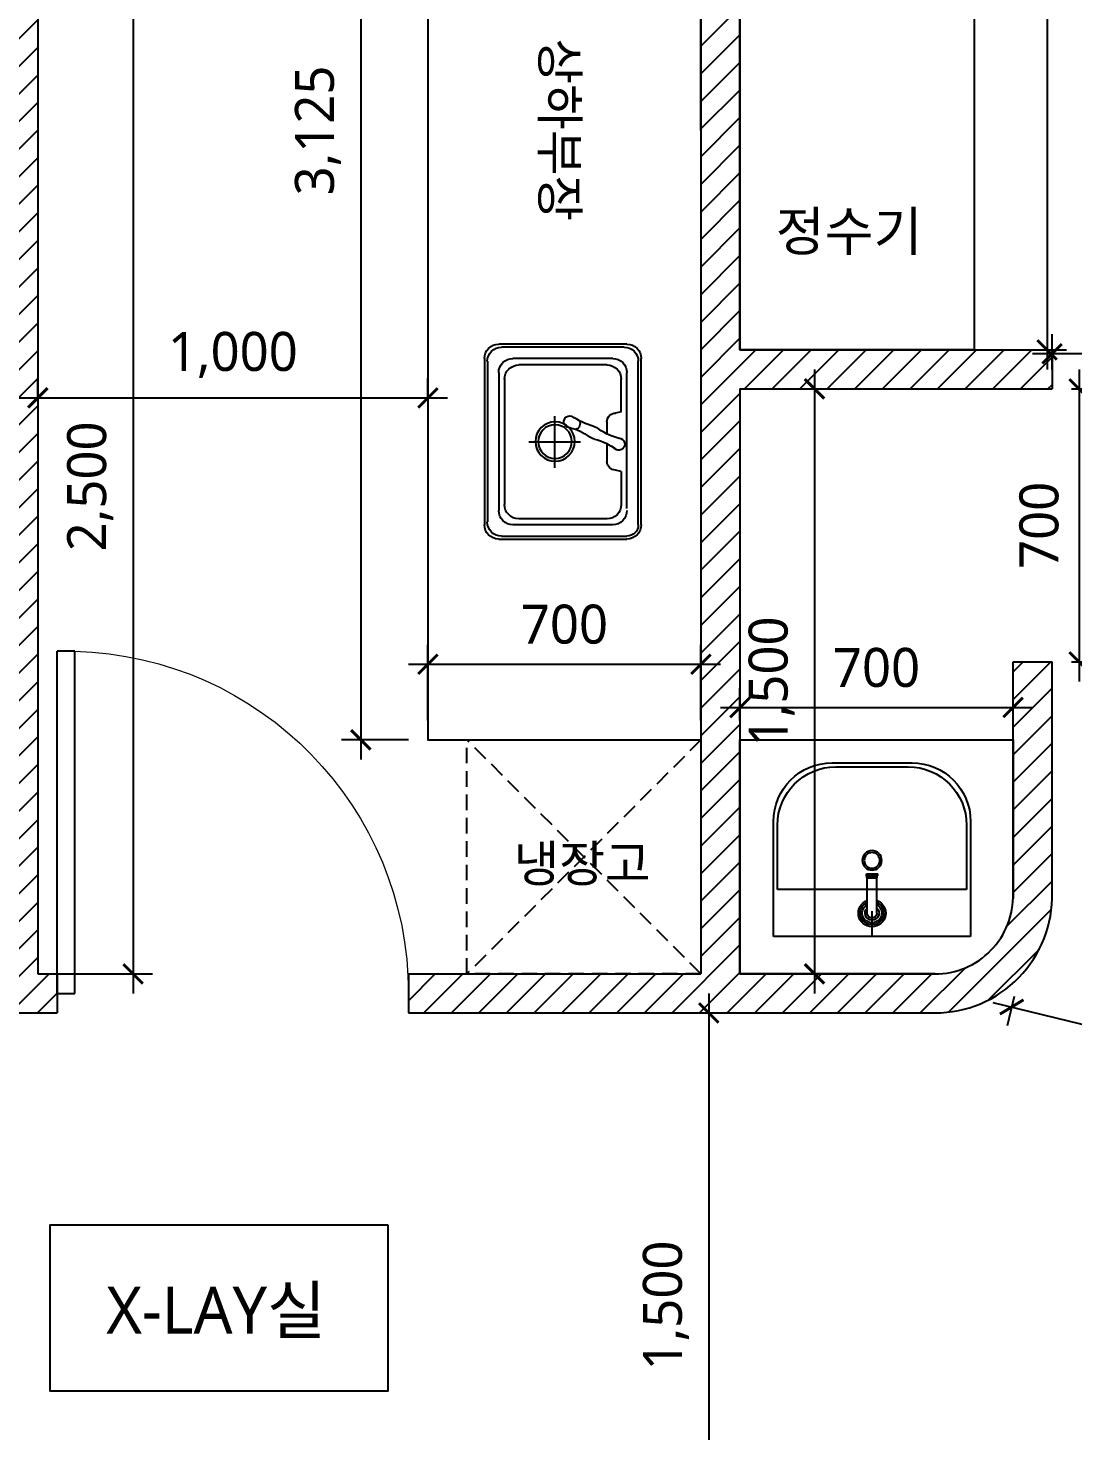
# Model space of a CAD drawing. Header units: metres. Extents: x 11578468 to 47831421, y -58341524 to -14256839.
# Drawn here: x 23700515 to 23703193, y -29161347 to -29157750 of the extents above; entities that cross this region are included whole.
import ezdxf
from ezdxf.enums import TextEntityAlignment as Align

# ---------------------------------------------------------------- set-up
doc = ezdxf.new("R2010")
doc.units = ezdxf.units.M
doc.header["$LTSCALE"] = 50
doc.header["$MEASUREMENT"] = 0
doc.linetypes.add('DH-HID2', pattern=[1.2, 0.8, -0.4])
doc.layers.get('0').update_dxf_attribs({"linetype": 'CONTINUOUS'})
doc.layers.get('DEFPOINTS').update_dxf_attribs({"linetype": 'CONTINUOUS'})
for name, color, linetype in [('0-ELC TEXT', 7, 'CONTINUOUS'), ('03-TEXT', 3, 'CONTINUOUS'), ('03-WAL NEW', 3, 'CONTINUOUS'), ('3 가구-붙박이', 6, 'CONTINUOUS'), ('3.기호.계단선', 30, 'CONTINUOUS'), ('CO-BATH', 6, 'CONTINUOUS'), ('CO-FURB-DN', 9, 'CONTINUOUS'), ('FU-FURM', 251, 'DH-HID2'), ('TEX', 7, 'CONTINUOUS'), ('wall', 3, 'CONTINUOUS'), ('WINDOW', 4, 'CONTINUOUS')]:
    doc.layers.add(name, color=color, linetype=linetype)
doc.styles.add('HY 울릉도 L', font='malgun.ttf')
doc.styles.add('JT1', font='malgun.ttf')
doc.styles.add('맑은 고딕', font='malgun.ttf')
doc.dimstyles.new('사본 50', dxfattribs={"dimscale": 50, "dimtxt": 2, "dimasz": 1, "dimexe": 1, "dimexo": 1, "dimgap": 1, "dimtad": 1, "dimdec": 0, "dimrnd": 0.05, "dimdsep": 46, "dimlunit": 6, "dimtxsty": 'HY 울릉도 L', "dimblk": 'ARCHTICK', "dimcen": 2.5, "dimdle": 1, "dimclrd": 133, "dimclre": 133, "dimclrt": 30, "dimadec": 0, "dimazin": 0, "dimtfac": 1, "dimtdec": 0, "dimtix": 1, "dimtmove": 2, "dimatfit": 3, "dimldrblk": 'ARCHTICK', "dimfxl": 1, "dimlwd": -1, "dimlwe": -1, "dimarcsym": 0})
pattern_1 = [(45, (12209109.27, -14914715.34), (-35.35533906, 35.35533906), [])]

# ---------------------------------------------------------------- blocks, each defined once
blk = doc.blocks.new('$DorLib2D$00000001')
for p, q in [((0.45, 0.975), (0.5, 0.975)), ((0.45, 0), (0.45, 0.975)), ((0.5, 0), (0.5, 0.975)), ((0.5, 0), (0.45, 0))]:
    blk.add_line(p, q)
at = {"lineweight": 13}
blk.add_arc((0.475, 0), 0.975, 91.4693, 180, dxfattribs=at)
blk = doc.blocks.new('B-003')
blk.add_line((0, 0), (0, -65))
at = {"layer": 'CO-BATH'}
for p, q in [((-252.5, 0), (-252.5, -295)), ((252.5, 0), (-252.5, 0)), ((252.5, -295), (252.5, 0)), ((-102.5, -445), (102.5, -445))]:
    blk.add_line(p, q, dxfattribs=at)
at = {"layer": 'CO-BATH', "color": 8}
for p, q in [((-12.5, -60), (-12.5, -150.5)), ((12.5, -60), (12.5, -150.5)), ((-242.5, -120), (-242.5, -285)), ((242.5, -120), (-242.5, -120)), ((242.5, -285), (242.5, -120)), ((-14.5, -155.5), (-14.5, -160.5)), ((-14.5, -160.5), (14.5, -160.5)), ((-13.5, -150.5), (-13.5, -155.5)), ((13.5, -150.5), (13.5, -155.5)), ((14.5, -155.5), (14.5, -160.5)), ((-92.5, -435), (92.5, -435))]:
    blk.add_line(p, q, dxfattribs=at)
at = {"layer": 'CO-BATH', "color": 251}
for p, q in [((-14.5, -155.5), (14.5, -155.5)), ((-13.5, -150.5), (13.5, -150.5))]:
    blk.add_line(p, q, dxfattribs=at)
at = {"layer": 'CO-BATH', "color": 8}
blk.add_circle((0, -195), 25, dxfattribs=at)
at = {"layer": 'CO-BATH', "color": 251}
blk.add_circle((0, -195), 20, dxfattribs=at)
at = {"layer": 'CO-BATH', "color": 8}
for centre, radius, start, end in [((0, -60), 35, 290.9248, 249.0751), ((0, -60), 12.5, 360, 180), ((-92.5, -285), 150, 180, 270), ((92.5, -285), 150, 270, 0)]:
    blk.add_arc(centre, radius, start, end, dxfattribs=at)
at = {"layer": 'CO-BATH', "color": 251}
for radius, start, end in [(30, 294.6243, 245.3757), (25, 300, 240), (18, 313.9829, 226.017)]:
    blk.add_arc((0, -60), radius, start, end, dxfattribs=at)
at = {"layer": 'CO-BATH'}
for centre, start, end in [((-102.5, -295), 180, 270), ((102.5, -295), 270, 0)]:
    blk.add_arc(centre, 150, start, end, dxfattribs=at)
blk = doc.blocks.new('_ArchTick')
at = {"color": 0, "linetype": 'ByBlock', "const_width": 0.15}
blk.add_lwpolyline([(-0.5, -0.5), (0.5, 0.5)], dxfattribs=at)
blk = doc.blocks.new('*D309')
at = {"layer": '3.기호.계단선', "color": 133, "ltscale": 10, "transparency": 16777216}
for p, q in [((23703127, -29156400), (23703127, -29158625)), ((23702989.9, -29156450), (23703177, -29156450)), ((23702989.9, -29158575), (23703177, -29158575))]:
    blk.add_line(p, q, dxfattribs=at)
at = {"layer": 'DEFPOINTS', "color": 0, "transparency": 16777216}
for p in [(23702939.9, -29156450), (23702939.9, -29158575), (23703127, -29158575)]:
    blk.add_point(p, dxfattribs=at)
at = {"layer": '3.기호.계단선', "color": 133, "transparency": 16777216, "xscale": 50, "yscale": 50, "zscale": 50}
for p, rotation in [((23703127, -29156450), 90), ((23703127, -29158575), 270)]:
    blk.add_blockref('_ArchTick', p, dxfattribs=dict(at, rotation=rotation))
at = {"layer": '3.기호.계단선', "color": 30, "ltscale": 10, "transparency": 16777216, "insert": (23703017.1, -29157512.5), "char_height": 100, "attachment_point": 5, "rotation": 90, "style": 'HY 울릉도 L'}
blk.add_mtext('2,125', dxfattribs=at)
blk = doc.blocks.new('*D310')
at = {"layer": '3.기호.계단선', "color": 133, "ltscale": 10, "transparency": 16777216}
for p, q in [((23702339.9, -29159525), (23702339.9, -29159442)), ((23703039.9, -29159525), (23703039.9, -29159442)), ((23702289.9, -29159492), (23703089.9, -29159492))]:
    blk.add_line(p, q, dxfattribs=at)
at = {"layer": 'DEFPOINTS', "color": 0, "transparency": 16777216}
for p in [(23703039.9, -29159492), (23702339.9, -29159575), (23703039.9, -29159575)]:
    blk.add_point(p, dxfattribs=at)
at = {"layer": '3.기호.계단선', "color": 133, "transparency": 16777216, "xscale": 50, "yscale": 50, "zscale": 50, "rotation": 180}
blk.add_blockref('_ArchTick', (23702339.9, -29159492), dxfattribs=at)
at = {"layer": '3.기호.계단선', "color": 133, "transparency": 16777216, "xscale": 50, "yscale": 50, "zscale": 50}
blk.add_blockref('_ArchTick', (23703039.9, -29159492), dxfattribs=at)
at = {"layer": '3.기호.계단선', "color": 30, "ltscale": 10, "transparency": 16777216, "insert": (23702689.9, -29159389.9), "char_height": 100, "attachment_point": 5, "style": 'HY 울릉도 L'}
blk.add_mtext('700', dxfattribs=at)
blk = doc.blocks.new('*D311')
at = {"layer": '3.기호.계단선', "color": 133, "ltscale": 10, "transparency": 16777216}
for p, q in [((23703209, -29158625), (23703209, -29159425)), ((23703189.9, -29158675), (23703259, -29158675)), ((23703189.9, -29159375), (23703259, -29159375))]:
    blk.add_line(p, q, dxfattribs=at)
at = {"layer": 'DEFPOINTS', "color": 0, "transparency": 16777216}
for p in [(23703139.9, -29158675), (23703139.9, -29159375), (23703209, -29159375)]:
    blk.add_point(p, dxfattribs=at)
at = {"layer": '3.기호.계단선', "color": 133, "transparency": 16777216, "xscale": 50, "yscale": 50, "zscale": 50}
for p, rotation in [((23703209, -29158675), 90), ((23703209, -29159375), 270)]:
    blk.add_blockref('_ArchTick', p, dxfattribs=dict(at, rotation=rotation))
at = {"layer": '3.기호.계단선', "color": 30, "ltscale": 10, "transparency": 16777216, "insert": (23703106.9, -29159025), "char_height": 100, "attachment_point": 5, "rotation": 90, "style": 'HY 울릉도 L'}
blk.add_mtext('700', dxfattribs=at)
blk = doc.blocks.new('FB-021')
at = {"layer": 'CO-FURB-DN', "color": 8}
for p, q in [((-191.9, 399.9), (191.9, 399.9)), ((-224.8, 71.3), (-224.8, 367.1)), ((-154.4, 367.1), (159, 367.1)), ((224.8, 367.1), (224.8, 71.3)), ((-191.9, 334.2), (-191.9, 104.2)), ((191.9, 334.2), (191.9, 104.2)), ((159, 71.3), (-159, 71.3)), ((191.9, 38.5), (-191.9, 38.5))]:
    blk.add_line(p, q, dxfattribs=at)
at = {"layer": 'CO-FURB-DN', "color": 251}
for p, q in [((-191.9, 393.4), (185.3, 393.4)), ((-218.2, 77.9), (-218.2, 367.1)), ((218.2, 360.5), (218.2, 77.9)), ((-69, 353.9), (-145.9, 353.9)), ((-69, 353.9), (-65.7, 340.8)), ((69, 353.9), (65.7, 340.8)), ((69, 353.9), (145.9, 353.9)), ((-178.2, 321.4), (-178.2, 117.7)), ((-4.6, 321.1), (-46.6, 321.1)), ((46, 321.1), (17.8, 321.1)), ((176.9, 321.4), (176.9, 117.7)), ((-1.2, 260.3), (-1.2, 141)), ((-60.8, 200.6), (58.4, 200.6)), ((145.9, 84.5), (-145.3, 84.5)), ((185.3, 45.1), (-185.3, 45.1))]:
    blk.add_line(p, q, dxfattribs=at)
for radius in [45.4, 38.8]:
    blk.add_circle((0.1, 201.3), radius, dxfattribs=at)
at = {"layer": 'CO-FURB-DN', "color": 8}
for centre, radius, start, end in [((-191.9, 367.1), 32.9, 90, 180), ((191.9, 367.1), 32.9, 0, 90), ((-159, 334.2), 32.9, 90, 180), ((-6, 348.4), 13.8, 359.2451, 229.3055), ((159, 334.2), 32.9, 0, 90), ((-119.1, 263.4), 128.1, 13.1394, 38.5882), ((132.5, 377.7), 128.1, 190.5553, 216.4137), ((39.3, 300.3), 34.6, 193.1394, 216.3213), ((1.6, 281.1), 34.6, 16.5509, 36.4137), ((-91.8, 204), 128.1, 14.798, 36.3213), ((41.3, 245.1), 13.8, 58.1457, 163.3853), ((213.9, 344.2), 186.9, 196.5509, 214.0056), ((45.8, 235.4), 13.8, 174.4612, 18.1232), ((-159, 104.2), 32.9, 180, 270), ((159, 104.2), 32.9, 270, 0), ((-191.9, 71.3), 32.9, 180, 270), ((191.9, 71.3), 32.9, 270, 0)]:
    blk.add_arc(centre, radius, start, end, dxfattribs=at)
at = {"layer": 'CO-FURB-DN', "color": 251}
for centre, radius, start, end in [((-191.9, 367.1), 26.3, 90, 180), ((185.3, 360.5), 32.9, 0, 90), ((-145.3, 321.1), 32.9, 90, 180), ((-46, 340.8), 19.7, 180, 270), ((46, 340.8), 19.7, 270, 0), ((144, 321.1), 32.9, 0, 90), ((-144.7, 118), 33.5, 180.4305, 268.9606), ((144, 117.7), 32.9, 270, 0), ((-185.3, 77.9), 32.9, 180, 270), ((185.3, 77.9), 32.9, 270, 0)]:
    blk.add_arc(centre, radius, start, end, dxfattribs=at)
blk = doc.blocks.new('*D312')
at = {"layer": '3.기호.계단선', "color": 133, "ltscale": 10, "transparency": 16777216}
for p, q in [((23701368, -29156400), (23701368, -29159625)), ((23701489.9, -29156450), (23701318, -29156450)), ((23701490, -29159575), (23701318, -29159575))]:
    blk.add_line(p, q, dxfattribs=at)
at = {"layer": 'DEFPOINTS', "color": 0, "transparency": 16777216}
for p in [(23701539.9, -29156450), (23701368, -29159575), (23701540, -29159575)]:
    blk.add_point(p, dxfattribs=at)
at = {"layer": '3.기호.계단선', "color": 133, "transparency": 16777216, "xscale": 50, "yscale": 50, "zscale": 50}
for p, rotation in [((23701368, -29156450), 90), ((23701368, -29159575), 270)]:
    blk.add_blockref('_ArchTick', p, dxfattribs=dict(at, rotation=rotation))
at = {"layer": '3.기호.계단선', "color": 30, "ltscale": 10, "transparency": 16777216, "insert": (23701258, -29158012.5), "char_height": 100, "attachment_point": 5, "rotation": 90, "style": 'HY 울릉도 L'}
blk.add_mtext('3,125', dxfattribs=at)
blk = doc.blocks.new('*D313')
at = {"layer": '3.기호.계단선', "color": 133, "ltscale": 10, "transparency": 16777216}
for p, q in [((23701540, -29159525), (23701540, -29159331)), ((23702239.9, -29159525), (23702239.9, -29159331)), ((23701490, -29159381), (23702289.9, -29159381))]:
    blk.add_line(p, q, dxfattribs=at)
at = {"layer": 'DEFPOINTS', "color": 0, "transparency": 16777216}
for p in [(23702239.9, -29159381), (23701540, -29159575), (23702239.9, -29159575)]:
    blk.add_point(p, dxfattribs=at)
at = {"layer": '3.기호.계단선', "color": 133, "transparency": 16777216, "xscale": 50, "yscale": 50, "zscale": 50, "rotation": 180}
blk.add_blockref('_ArchTick', (23701540, -29159381), dxfattribs=at)
at = {"layer": '3.기호.계단선', "color": 133, "transparency": 16777216, "xscale": 50, "yscale": 50, "zscale": 50}
blk.add_blockref('_ArchTick', (23702239.9, -29159381), dxfattribs=at)
at = {"layer": '3.기호.계단선', "color": 30, "ltscale": 10, "transparency": 16777216, "insert": (23701889.9, -29159278.9), "char_height": 100, "attachment_point": 5, "style": 'HY 울릉도 L'}
blk.add_mtext('700', dxfattribs=at)
blk = doc.blocks.new('*D323')
at = {"layer": '3.기호.계단선', "color": 133, "ltscale": 10, "transparency": 16777216}
for p, q in [((23703043.1, -29160232.8), (23703024.6, -29160308.4)), ((23702987.9, -29160247.9), (23705500, -29160862.5)), ((23705458, -29160823.6), (23705439.5, -29160899.2))]:
    blk.add_line(p, q, dxfattribs=at)
at = {"layer": 'DEFPOINTS', "color": 0, "transparency": 16777216}
for p in [(23703055, -29160184.2), (23705469.9, -29160775), (23705451.4, -29160850.6)]:
    blk.add_point(p, dxfattribs=at)
at = {"layer": '3.기호.계단선', "color": 133, "transparency": 16777216, "xscale": 50, "yscale": 50, "zscale": 50}
for p, rotation in [((23703036.5, -29160259.8), 166.2531086422274), ((23705451.4, -29160850.6), 346.2531086422274)]:
    blk.add_blockref('_ArchTick', p, dxfattribs=dict(at, rotation=rotation))
at = {"layer": '3.기호.계단선', "color": 30, "ltscale": 10, "transparency": 16777216, "insert": (23704270.1, -29160448.5), "char_height": 100, "attachment_point": 5, "rotation": 346.2531, "style": 'HY 울릉도 L'}
blk.add_mtext('2,486', dxfattribs=at)
blk = doc.blocks.new('*D324')
at = {"layer": '3.기호.계단선', "color": 133, "ltscale": 10, "transparency": 16777216}
for p, q in [((23702260, -29160225), (23702260, -29161825)), ((23702189, -29160275), (23702310, -29160275)), ((23702189, -29161775), (23702310, -29161775))]:
    blk.add_line(p, q, dxfattribs=at)
at = {"layer": 'DEFPOINTS', "color": 0, "transparency": 16777216}
for p in [(23702139, -29160275), (23702139, -29161775), (23702260, -29161775)]:
    blk.add_point(p, dxfattribs=at)
at = {"layer": '3.기호.계단선', "color": 133, "transparency": 16777216, "xscale": 50, "yscale": 50, "zscale": 50}
for p, rotation in [((23702260, -29160275), 90), ((23702260, -29161775), 270)]:
    blk.add_blockref('_ArchTick', p, dxfattribs=dict(at, rotation=rotation))
at = {"layer": '3.기호.계단선', "color": 30, "ltscale": 10, "transparency": 16777216, "insert": (23702150.1, -29161025), "char_height": 100, "attachment_point": 5, "rotation": 90, "style": 'HY 울릉도 L'}
blk.add_mtext('1,500', dxfattribs=at)
blk = doc.blocks.new('*D325')
at = {"layer": '3.기호.계단선', "color": 133, "ltscale": 10, "transparency": 16777216}
for p, q in [((23700539.9, -29158703), (23700539.9, -29158648)), ((23701540, -29158703), (23701540, -29158648)), ((23700489.9, -29158698), (23701590, -29158698))]:
    blk.add_line(p, q, dxfattribs=at)
at = {"layer": 'DEFPOINTS', "color": 0, "transparency": 16777216}
for p in [(23701540, -29158698), (23700539.9, -29158753), (23701540, -29158753)]:
    blk.add_point(p, dxfattribs=at)
at = {"layer": '3.기호.계단선', "color": 133, "transparency": 16777216, "xscale": 50, "yscale": 50, "zscale": 50, "rotation": 180}
blk.add_blockref('_ArchTick', (23700539.9, -29158698), dxfattribs=at)
at = {"layer": '3.기호.계단선', "color": 133, "transparency": 16777216, "xscale": 50, "yscale": 50, "zscale": 50}
blk.add_blockref('_ArchTick', (23701540, -29158698), dxfattribs=at)
at = {"layer": '3.기호.계단선', "color": 30, "ltscale": 10, "transparency": 16777216, "insert": (23701039.9, -29158588.1), "char_height": 100, "attachment_point": 5, "style": 'HY 울릉도 L'}
blk.add_mtext('1,000', dxfattribs=at)
blk = doc.blocks.new('*D326')
at = {"layer": '3.기호.계단선', "color": 133, "ltscale": 10, "transparency": 16777216}
for p, q in [((23700784, -29157625), (23700784, -29160225)), ((23700589.9, -29157675), (23700834, -29157675)), ((23700589.9, -29160175), (23700834, -29160175))]:
    blk.add_line(p, q, dxfattribs=at)
at = {"layer": 'DEFPOINTS', "color": 0, "transparency": 16777216}
for p in [(23700539.9, -29157675), (23700539.9, -29160175), (23700784, -29160175)]:
    blk.add_point(p, dxfattribs=at)
at = {"layer": '3.기호.계단선', "color": 133, "transparency": 16777216, "xscale": 50, "yscale": 50, "zscale": 50}
for p, rotation in [((23700784, -29157675), 90), ((23700784, -29160175), 270)]:
    blk.add_blockref('_ArchTick', p, dxfattribs=dict(at, rotation=rotation))
at = {"layer": '3.기호.계단선', "color": 30, "ltscale": 10, "transparency": 16777216, "insert": (23700674.1, -29158925), "char_height": 100, "attachment_point": 5, "rotation": 90, "style": 'HY 울릉도 L'}
blk.add_mtext('2,500', dxfattribs=at)
blk = doc.blocks.new('*D345')
at = {"layer": '3.기호.계단선', "color": 133, "ltscale": 10, "transparency": 16777216}
for p, q in [((23703139.9, -29158625), (23703139.9, -29158535)), ((23704468, -29158640), (23704468, -29158535)), ((23704518, -29158585), (23703089.9, -29158585))]:
    blk.add_line(p, q, dxfattribs=at)
at = {"layer": 'DEFPOINTS', "color": 0, "transparency": 16777216}
for p in [(23703139.9, -29158585), (23703139.9, -29158675), (23704468, -29158690)]:
    blk.add_point(p, dxfattribs=at)
at = {"layer": '3.기호.계단선', "color": 133, "transparency": 16777216, "xscale": 50, "yscale": 50, "zscale": 50, "rotation": 180}
blk.add_blockref('_ArchTick', (23703139.9, -29158585), dxfattribs=at)
at = {"layer": '3.기호.계단선', "color": 133, "transparency": 16777216, "xscale": 50, "yscale": 50, "zscale": 50}
blk.add_blockref('_ArchTick', (23704468, -29158585), dxfattribs=at)
at = {"layer": '3.기호.계단선', "color": 30, "ltscale": 10, "transparency": 16777216, "insert": (23703803.9, -29158475), "char_height": 100, "attachment_point": 5, "style": 'HY 울릉도 L'}
blk.add_mtext('1,328', dxfattribs=at)
blk = doc.blocks.new('*D346')
at = {"layer": '3.기호.계단선', "color": 133, "ltscale": 10, "transparency": 16777216}
for p, q in [((23702531, -29158625), (23702531, -29160225)), ((23702389.9, -29158675), (23702581, -29158675)), ((23702389.9, -29160175), (23702581, -29160175))]:
    blk.add_line(p, q, dxfattribs=at)
at = {"layer": 'DEFPOINTS', "color": 0, "transparency": 16777216}
for p in [(23702339.9, -29158675), (23702339.9, -29160175), (23702531, -29160175)]:
    blk.add_point(p, dxfattribs=at)
at = {"layer": '3.기호.계단선', "color": 133, "transparency": 16777216, "xscale": 50, "yscale": 50, "zscale": 50}
for p, rotation in [((23702531, -29158675), 90), ((23702531, -29160175), 270)]:
    blk.add_blockref('_ArchTick', p, dxfattribs=dict(at, rotation=rotation))
at = {"layer": '3.기호.계단선', "color": 30, "ltscale": 10, "transparency": 16777216, "insert": (23702421.1, -29159425), "char_height": 100, "attachment_point": 5, "rotation": 90, "style": 'HY 울릉도 L'}
blk.add_mtext('1,500', dxfattribs=at)

msp = doc.modelspace()

# ---------------------------------------------------------------- hatches: boundary and pattern name
at = {"layer": 'wall', "ltscale": 10}
h = msp.add_hatch(dxfattribs=at)
h.set_pattern_fill('_USER', color=256, scale=50, angle=45, pattern_type=0)
h.set_pattern_definition(pattern_1)
h.paths.add_polyline_path([(23703139.9, -29156150), (23702239.9, -29156150), (23702139.9, -29156150), (23702139.9, -29156450), (23702239.9, -29156450), (23702240, -29158675), (23702239.9, -29158675), (23702239.9, -29159275), (23702239.9, -29160175), (23701489.9, -29160175), (23701489.9, -29160275), (23702239.9, -29160275), (23702339.9, -29160275), (23702339.9, -29160175), (23702339.9, -29159149.9), (23702339.9, -29157300), (23702339.9, -29156350), (23703139.9, -29156350), (23703139.9, -29156250)])
h = msp.add_hatch(dxfattribs=at)
h.set_pattern_fill('_USER', color=256, scale=50, angle=45, pattern_type=0)
h.set_pattern_definition(pattern_1)
h.paths.add_polyline_path([(23700539.9, -29160175), (23700539.9, -29157675), (23698239.9, -29157675), (23698239.9, -29156350), (23698139.9, -29156350), (23698139.9, -29156450), (23698140, -29156450), (23698140, -29157775), (23698239.9, -29157775), (23700439.9, -29157775), (23700439.9, -29160175), (23700389.9, -29160175), (23700389.9, -29160275), (23700439.9, -29160275), (23700589.9, -29160275), (23700589.9, -29160175)])
h = msp.add_hatch(dxfattribs=at)
h.set_pattern_fill('_USER', color=256, scale=50, angle=45, pattern_type=0)
h.set_pattern_definition(pattern_1)
h.paths.add_polyline_path([(23703139.9, -29158675), (23703139.9, -29158575), (23702939.9, -29158575), (23702339.9, -29158575), (23702339.9, -29158675)])
h.paths.add_polyline_path([(23703139.9, -29159966.7), (23703139.9, -29159375), (23703039.9, -29159375), (23703039.9, -29159981.8, -0.404332), (23702840, -29160175), (23702339.9, -29160175), (23702339.9, -29160275), (23702840, -29160275, 0.40614), (23703139.9, -29159983.3)])

# ---------------------------------------------------------------- linework, layer by layer
at = {"layer": '03-WAL NEW', "ltscale": 10}
for p, q in [((23702239.9, -29156450), (23702239.9, -29160175)), ((23702339.9, -29157300), (23702339.9, -29158575)), ((23700539.9, -29157675), (23700539.9, -29160175)), ((23702339.9, -29158575), (23703139.9, -29158575)), ((23703139.9, -29158575), (23703139.9, -29158675)), ((23702339.9, -29158675), (23703139.9, -29158675)), ((23702339.9, -29158675), (23702339.9, -29160175)), ((23703039.9, -29159981.8), (23703039.9, -29159375)), ((23703039.9, -29159375), (23703139.9, -29159375)), ((23703139.9, -29159983.3), (23703139.9, -29159375)), ((23700539.9, -29160175), (23700589.9, -29160175)), ((23700589.9, -29160175), (23700589.9, -29160275)), ((23701489.9, -29160175), (23701489.9, -29160275)), ((23701489.9, -29160175), (23702239.9, -29160175)), ((23702339.9, -29160175), (23702840, -29160175)), ((23700439.9, -29160275), (23700589.9, -29160275)), ((23700589.9, -29160275), (23700589.9, -29160275)), ((23701489.9, -29160275), (23702239.9, -29160275)), ((23702239.9, -29160275), (23702339.9, -29160275)), ((23702339.9, -29160275), (23702840, -29160275))]:
    msp.add_line(p, q, dxfattribs=at)
for radius in [300, 200]:
    msp.add_arc((23702840, -29159975), radius, 269.9781, 1.5838, dxfattribs=at)
at = {"layer": '3 가구-붙박이', "ltscale": 10}
for points in [[(23702239.9, -29156450), (23701539.9, -29156450), (23701540, -29159575), (23702240, -29159575), (23702239.9, -29156450)], [(23702840, -29160175), (23702339.9, -29160175), (23702339.9, -29159575), (23703039.9, -29159575), (23703039.9, -29159981.8)]]:
    msp.add_lwpolyline(points, dxfattribs=at)
msp.add_lwpolyline([(23702939.9, -29158575), (23702339.9, -29158575), (23702339.9, -29156450), (23702939.9, -29156450)], close=True, dxfattribs=at)
at = {"layer": 'FU-FURM'}
for p, q in [((23702239.9, -29160175), (23701639.9, -29159575)), ((23702239.9, -29159575), (23701639.9, -29160175))]:
    msp.add_line(p, q, dxfattribs=at)
msp.add_lwpolyline([(23701639.9, -29159575), (23702239.9, -29159575), (23702239.9, -29160175), (23701639.9, -29160175)], close=True, dxfattribs=at)
at = {"layer": 'TEX'}
msp.add_lwpolyline([(23701438, -29160819.5), (23700571, -29160819.5), (23700571, -29161244), (23701438, -29161244)], close=True, dxfattribs=at)

# ---------------------------------------------------------------- block references
at = {"xscale": -1.111111111109494, "yscale": 1.111111111109494, "zscale": 1.111111111111111, "rotation": 269.9999999975828}
msp.add_blockref('FB-021', (23701642.2, -29158810.3), dxfattribs=at)
at = {"layer": 'CO-BATH', "xscale": -1, "rotation": 179.9999999999994}
msp.add_blockref('B-003', (23702678.4, -29160079), dxfattribs=at)
at = {"layer": 'WINDOW', "xscale": 900, "yscale": -900, "zscale": -900, "rotation": 180}
msp.add_blockref('$DorLib2D$00000001', (23701039.9, -29160225), dxfattribs=at)

# ---------------------------------------------------------------- texts
at = {"layer": '0-ELC TEXT', "style": '맑은 고딕'}
for s, rotation, p in [('상하부장', 270, (23701878.1, -29158010.7)), ('냉장고', 360, (23701935.1, -29159891.9))]:
    msp.add_text(s, height=93.33, rotation=rotation, dxfattribs=at).set_placement(p, align=Align.MIDDLE_CENTER)
at = {"layer": '03-TEXT', "color": 7, "style": '맑은 고딕'}
msp.add_text('정수기', height=100, dxfattribs=at).set_placement((23702431.4, -29158220.8), align=Align.TOP_LEFT)
at = {"layer": 'TEX', "style": 'JT1'}
msp.add_text('X-LAY실', height=120, dxfattribs=at).set_placement((23700715.4, -29161097))

# ---------------------------------------------------------------- dimensions: what is measured, and where the dimension line sits
at = {"layer": '3.기호.계단선', "ltscale": 10}
for base, p1, p2, picture, middle in [((23701368, -29159575), (23701539.9, -29156450), (23701540, -29159575), '*D312', (23701258, -29158012.5)), ((23703127, -29158575), (23702939.9, -29156450), (23702939.9, -29158575), '*D309', (23703017.1, -29157512.5)), ((23700784, -29160175), (23700539.9, -29157675), (23700539.9, -29160175), '*D326', (23700674.1, -29158925)), ((23702531, -29160175), (23702339.9, -29158675), (23702339.9, -29160175), '*D346', (23702421.1, -29159425)), ((23703209, -29159375), (23703139.9, -29158675), (23703139.9, -29159375), '*D311', (23703106.9, -29159025)), ((23702260, -29161775), (23702139, -29160275), (23702139, -29161775), '*D324', (23702150.1, -29161025))]:
    dim = msp.add_linear_dim(base=base, p1=p1, p2=p2, angle=90, dimstyle='사본 50', dxfattribs=at)
    dim.commit()
    dim.dimension.update_dxf_attribs({"geometry": picture, "text_midpoint": middle})
for base, p1, p2, picture, middle in [((23703139.9, -29158585), (23704468, -29158690), (23703139.9, -29158675), '*D345', (23703803.9, -29158475)), ((23701540, -29158698), (23700539.9, -29158753), (23701540, -29158753), '*D325', (23701039.9, -29158588.1)), ((23702239.9, -29159381), (23701540, -29159575), (23702239.9, -29159575), '*D313', (23701889.9, -29159278.9)), ((23703039.9, -29159492), (23702339.9, -29159575), (23703039.9, -29159575), '*D310', (23702689.9, -29159389.9))]:
    dim = msp.add_linear_dim(base=base, p1=p1, p2=p2, dimstyle='사본 50', dxfattribs=at)
    dim.commit()
    dim.dimension.update_dxf_attribs({"geometry": picture, "text_midpoint": middle})
dim = msp.add_aligned_dim(p1=(23703055, -29160184.2), p2=(23705469.9, -29160775), distance=-77.8, dimstyle='사본 50', dxfattribs=at)
dim.commit()
dim.dimension.update_dxf_attribs({"geometry": '*D323', "text_midpoint": (23704270.1, -29160448.5)})

doc.saveas('drawing.dxf')
